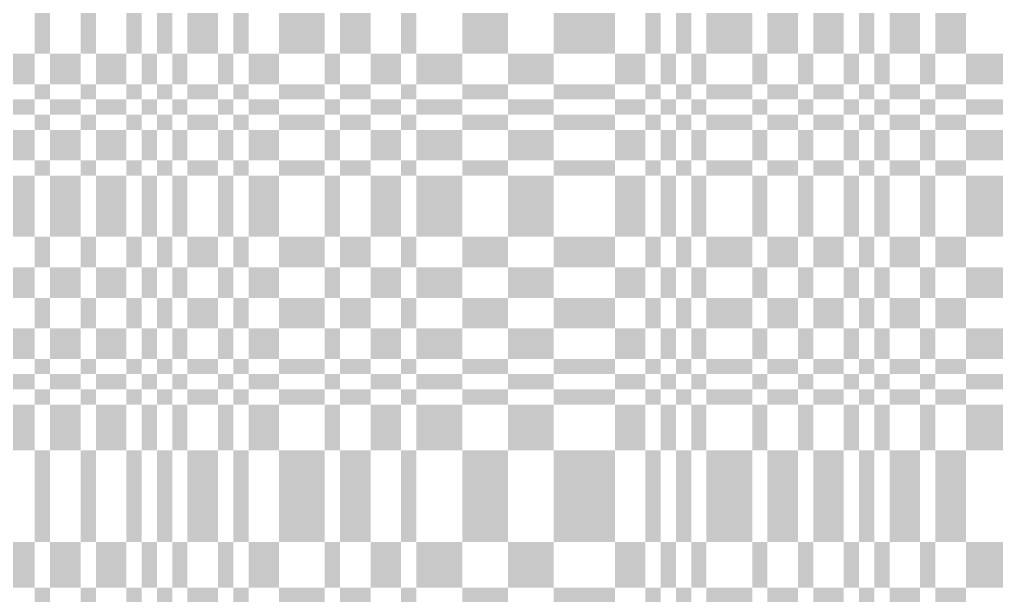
# Model space of a CAD drawing. Extents: x 0 to 10, y 0 to 10.
# Drawn here: x 6.22 to 7.5, y 7.47 to 8.225 of the extents above; entities that cross this region are included whole.
import ezdxf

# ---------------------------------------------------------------- set-up
doc = ezdxf.new("R2010")
doc.units = 0
doc.header["$MEASUREMENT"] = 0
doc.layers.add('CHROME', color=7, linetype='Continuous')

msp = doc.modelspace()

# ---------------------------------------------------------------- linework, layer by layer
at = {"layer": 'CHROME'}
for points in [[(6.24, 8.18), (6.26, 8.18), (6.24, 8.24), (6.26, 8.24)], [(6.3, 8.18), (6.32, 8.18), (6.3, 8.24), (6.32, 8.24)], [(6.36, 8.18), (6.38, 8.18), (6.36, 8.24), (6.38, 8.24)], [(6.4, 8.18), (6.42, 8.18), (6.4, 8.24), (6.42, 8.24)], [(6.44, 8.18), (6.48, 8.18), (6.44, 8.24), (6.48, 8.24)], [(6.5, 8.18), (6.52, 8.18), (6.5, 8.24), (6.52, 8.24)], [(6.56, 8.18), (6.62, 8.18), (6.56, 8.24), (6.62, 8.24)], [(6.64, 8.18), (6.68, 8.18), (6.64, 8.24), (6.68, 8.24)], [(6.72, 8.18), (6.74, 8.18), (6.72, 8.24), (6.74, 8.24)], [(6.8, 8.18), (6.86, 8.18), (6.8, 8.24), (6.86, 8.24)], [(6.92, 8.18), (7, 8.18), (6.92, 8.24), (7, 8.24)], [(7.04, 8.18), (7.06, 8.18), (7.04, 8.24), (7.06, 8.24)], [(7.08, 8.18), (7.1, 8.18), (7.08, 8.24), (7.1, 8.24)], [(7.12, 8.18), (7.18, 8.18), (7.12, 8.24), (7.18, 8.24)], [(7.2, 8.18), (7.24, 8.18), (7.2, 8.24), (7.24, 8.24)], [(7.26, 8.18), (7.3, 8.18), (7.26, 8.24), (7.3, 8.24)], [(7.32, 8.18), (7.34, 8.18), (7.32, 8.24), (7.34, 8.24)], [(7.36, 8.18), (7.4, 8.18), (7.36, 8.24), (7.4, 8.24)], [(7.42, 8.18), (7.46, 8.18), (7.42, 8.24), (7.46, 8.24)], [(6.2, 8.14), (6.24, 8.14), (6.2, 8.18), (6.24, 8.18)], [(6.26, 8.14), (6.3, 8.14), (6.26, 8.18), (6.3, 8.18)], [(6.32, 8.14), (6.36, 8.14), (6.32, 8.18), (6.36, 8.18)], [(6.38, 8.14), (6.4, 8.14), (6.38, 8.18), (6.4, 8.18)], [(6.42, 8.14), (6.44, 8.14), (6.42, 8.18), (6.44, 8.18)], [(6.48, 8.14), (6.5, 8.14), (6.48, 8.18), (6.5, 8.18)], [(6.52, 8.14), (6.56, 8.14), (6.52, 8.18), (6.56, 8.18)], [(6.62, 8.14), (6.64, 8.14), (6.62, 8.18), (6.64, 8.18)], [(6.68, 8.14), (6.72, 8.14), (6.68, 8.18), (6.72, 8.18)], [(6.74, 8.14), (6.8, 8.14), (6.74, 8.18), (6.8, 8.18)], [(6.86, 8.14), (6.92, 8.14), (6.86, 8.18), (6.92, 8.18)], [(7, 8.14), (7.04, 8.14), (7, 8.18), (7.04, 8.18)], [(7.06, 8.14), (7.08, 8.14), (7.06, 8.18), (7.08, 8.18)], [(7.1, 8.14), (7.12, 8.14), (7.1, 8.18), (7.12, 8.18)], [(7.18, 8.14), (7.2, 8.14), (7.18, 8.18), (7.2, 8.18)], [(7.24, 8.14), (7.26, 8.14), (7.24, 8.18), (7.26, 8.18)], [(7.3, 8.14), (7.32, 8.14), (7.3, 8.18), (7.32, 8.18)], [(7.34, 8.14), (7.36, 8.14), (7.34, 8.18), (7.36, 8.18)], [(7.4, 8.14), (7.42, 8.14), (7.4, 8.18), (7.42, 8.18)], [(7.46, 8.14), (7.54, 8.14), (7.46, 8.18), (7.54, 8.18)], [(6.24, 8.12), (6.26, 8.12), (6.24, 8.14), (6.26, 8.14)], [(6.3, 8.12), (6.32, 8.12), (6.3, 8.14), (6.32, 8.14)], [(6.36, 8.12), (6.38, 8.12), (6.36, 8.14), (6.38, 8.14)], [(6.4, 8.12), (6.42, 8.12), (6.4, 8.14), (6.42, 8.14)], [(6.44, 8.12), (6.48, 8.12), (6.44, 8.14), (6.48, 8.14)], [(6.5, 8.12), (6.52, 8.12), (6.5, 8.14), (6.52, 8.14)], [(6.56, 8.12), (6.62, 8.12), (6.56, 8.14), (6.62, 8.14)], [(6.64, 8.12), (6.68, 8.12), (6.64, 8.14), (6.68, 8.14)], [(6.72, 8.12), (6.74, 8.12), (6.72, 8.14), (6.74, 8.14)], [(6.8, 8.12), (6.86, 8.12), (6.8, 8.14), (6.86, 8.14)], [(6.92, 8.12), (7, 8.12), (6.92, 8.14), (7, 8.14)], [(7.04, 8.12), (7.06, 8.12), (7.04, 8.14), (7.06, 8.14)], [(7.08, 8.12), (7.1, 8.12), (7.08, 8.14), (7.1, 8.14)], [(7.12, 8.12), (7.18, 8.12), (7.12, 8.14), (7.18, 8.14)], [(7.2, 8.12), (7.24, 8.12), (7.2, 8.14), (7.24, 8.14)], [(7.26, 8.12), (7.3, 8.12), (7.26, 8.14), (7.3, 8.14)], [(7.32, 8.12), (7.34, 8.12), (7.32, 8.14), (7.34, 8.14)], [(7.36, 8.12), (7.4, 8.12), (7.36, 8.14), (7.4, 8.14)], [(7.42, 8.12), (7.46, 8.12), (7.42, 8.14), (7.46, 8.14)], [(6.2, 8.1), (6.24, 8.1), (6.2, 8.12), (6.24, 8.12)], [(6.26, 8.1), (6.3, 8.1), (6.26, 8.12), (6.3, 8.12)], [(6.32, 8.1), (6.36, 8.1), (6.32, 8.12), (6.36, 8.12)], [(6.38, 8.1), (6.4, 8.1), (6.38, 8.12), (6.4, 8.12)], [(6.42, 8.1), (6.44, 8.1), (6.42, 8.12), (6.44, 8.12)], [(6.48, 8.1), (6.5, 8.1), (6.48, 8.12), (6.5, 8.12)], [(6.52, 8.1), (6.56, 8.1), (6.52, 8.12), (6.56, 8.12)], [(6.62, 8.1), (6.64, 8.1), (6.62, 8.12), (6.64, 8.12)], [(6.68, 8.1), (6.72, 8.1), (6.68, 8.12), (6.72, 8.12)], [(6.74, 8.1), (6.8, 8.1), (6.74, 8.12), (6.8, 8.12)], [(6.86, 8.1), (6.92, 8.1), (6.86, 8.12), (6.92, 8.12)], [(7, 8.1), (7.04, 8.1), (7, 8.12), (7.04, 8.12)], [(7.06, 8.1), (7.08, 8.1), (7.06, 8.12), (7.08, 8.12)], [(7.1, 8.1), (7.12, 8.1), (7.1, 8.12), (7.12, 8.12)], [(7.18, 8.1), (7.2, 8.1), (7.18, 8.12), (7.2, 8.12)], [(7.24, 8.1), (7.26, 8.1), (7.24, 8.12), (7.26, 8.12)], [(7.3, 8.1), (7.32, 8.1), (7.3, 8.12), (7.32, 8.12)], [(7.34, 8.1), (7.36, 8.1), (7.34, 8.12), (7.36, 8.12)], [(7.4, 8.1), (7.42, 8.1), (7.4, 8.12), (7.42, 8.12)], [(7.46, 8.1), (7.54, 8.1), (7.46, 8.12), (7.54, 8.12)], [(6.24, 8.08), (6.26, 8.08), (6.24, 8.1), (6.26, 8.1)], [(6.3, 8.08), (6.32, 8.08), (6.3, 8.1), (6.32, 8.1)], [(6.36, 8.08), (6.38, 8.08), (6.36, 8.1), (6.38, 8.1)], [(6.4, 8.08), (6.42, 8.08), (6.4, 8.1), (6.42, 8.1)], [(6.44, 8.08), (6.48, 8.08), (6.44, 8.1), (6.48, 8.1)], [(6.5, 8.08), (6.52, 8.08), (6.5, 8.1), (6.52, 8.1)], [(6.56, 8.08), (6.62, 8.08), (6.56, 8.1), (6.62, 8.1)], [(6.64, 8.08), (6.68, 8.08), (6.64, 8.1), (6.68, 8.1)], [(6.72, 8.08), (6.74, 8.08), (6.72, 8.1), (6.74, 8.1)], [(6.8, 8.08), (6.86, 8.08), (6.8, 8.1), (6.86, 8.1)], [(6.92, 8.08), (7, 8.08), (6.92, 8.1), (7, 8.1)], [(7.04, 8.08), (7.06, 8.08), (7.04, 8.1), (7.06, 8.1)], [(7.08, 8.08), (7.1, 8.08), (7.08, 8.1), (7.1, 8.1)], [(7.12, 8.08), (7.18, 8.08), (7.12, 8.1), (7.18, 8.1)], [(7.2, 8.08), (7.24, 8.08), (7.2, 8.1), (7.24, 8.1)], [(7.26, 8.08), (7.3, 8.08), (7.26, 8.1), (7.3, 8.1)], [(7.32, 8.08), (7.34, 8.08), (7.32, 8.1), (7.34, 8.1)], [(7.36, 8.08), (7.4, 8.08), (7.36, 8.1), (7.4, 8.1)], [(7.42, 8.08), (7.46, 8.08), (7.42, 8.1), (7.46, 8.1)], [(6.2, 8.04), (6.24, 8.04), (6.2, 8.08), (6.24, 8.08)], [(6.26, 8.04), (6.3, 8.04), (6.26, 8.08), (6.3, 8.08)], [(6.32, 8.04), (6.36, 8.04), (6.32, 8.08), (6.36, 8.08)], [(6.38, 8.04), (6.4, 8.04), (6.38, 8.08), (6.4, 8.08)], [(6.42, 8.04), (6.44, 8.04), (6.42, 8.08), (6.44, 8.08)], [(6.48, 8.04), (6.5, 8.04), (6.48, 8.08), (6.5, 8.08)], [(6.52, 8.04), (6.56, 8.04), (6.52, 8.08), (6.56, 8.08)], [(6.62, 8.04), (6.64, 8.04), (6.62, 8.08), (6.64, 8.08)], [(6.68, 8.04), (6.72, 8.04), (6.68, 8.08), (6.72, 8.08)], [(6.74, 8.04), (6.8, 8.04), (6.74, 8.08), (6.8, 8.08)], [(6.86, 8.04), (6.92, 8.04), (6.86, 8.08), (6.92, 8.08)], [(7, 8.04), (7.04, 8.04), (7, 8.08), (7.04, 8.08)], [(7.06, 8.04), (7.08, 8.04), (7.06, 8.08), (7.08, 8.08)], [(7.1, 8.04), (7.12, 8.04), (7.1, 8.08), (7.12, 8.08)], [(7.18, 8.04), (7.2, 8.04), (7.18, 8.08), (7.2, 8.08)], [(7.24, 8.04), (7.26, 8.04), (7.24, 8.08), (7.26, 8.08)], [(7.3, 8.04), (7.32, 8.04), (7.3, 8.08), (7.32, 8.08)], [(7.34, 8.04), (7.36, 8.04), (7.34, 8.08), (7.36, 8.08)], [(7.4, 8.04), (7.42, 8.04), (7.4, 8.08), (7.42, 8.08)], [(7.46, 8.04), (7.54, 8.04), (7.46, 8.08), (7.54, 8.08)], [(6.24, 8.02), (6.26, 8.02), (6.24, 8.04), (6.26, 8.04)], [(6.3, 8.02), (6.32, 8.02), (6.3, 8.04), (6.32, 8.04)], [(6.36, 8.02), (6.38, 8.02), (6.36, 8.04), (6.38, 8.04)], [(6.4, 8.02), (6.42, 8.02), (6.4, 8.04), (6.42, 8.04)], [(6.44, 8.02), (6.48, 8.02), (6.44, 8.04), (6.48, 8.04)], [(6.5, 8.02), (6.52, 8.02), (6.5, 8.04), (6.52, 8.04)], [(6.56, 8.02), (6.62, 8.02), (6.56, 8.04), (6.62, 8.04)], [(6.64, 8.02), (6.68, 8.02), (6.64, 8.04), (6.68, 8.04)], [(6.72, 8.02), (6.74, 8.02), (6.72, 8.04), (6.74, 8.04)], [(6.8, 8.02), (6.86, 8.02), (6.8, 8.04), (6.86, 8.04)], [(6.92, 8.02), (7, 8.02), (6.92, 8.04), (7, 8.04)], [(7.04, 8.02), (7.06, 8.02), (7.04, 8.04), (7.06, 8.04)], [(7.08, 8.02), (7.1, 8.02), (7.08, 8.04), (7.1, 8.04)], [(7.12, 8.02), (7.18, 8.02), (7.12, 8.04), (7.18, 8.04)], [(7.2, 8.02), (7.24, 8.02), (7.2, 8.04), (7.24, 8.04)], [(7.26, 8.02), (7.3, 8.02), (7.26, 8.04), (7.3, 8.04)], [(7.32, 8.02), (7.34, 8.02), (7.32, 8.04), (7.34, 8.04)], [(7.36, 8.02), (7.4, 8.02), (7.36, 8.04), (7.4, 8.04)], [(7.42, 8.02), (7.46, 8.02), (7.42, 8.04), (7.46, 8.04)], [(6.2, 7.94), (6.24, 7.94), (6.2, 8.02), (6.24, 8.02)], [(6.26, 7.94), (6.3, 7.94), (6.26, 8.02), (6.3, 8.02)], [(6.32, 7.94), (6.36, 7.94), (6.32, 8.02), (6.36, 8.02)], [(6.38, 7.94), (6.4, 7.94), (6.38, 8.02), (6.4, 8.02)], [(6.42, 7.94), (6.44, 7.94), (6.42, 8.02), (6.44, 8.02)], [(6.48, 7.94), (6.5, 7.94), (6.48, 8.02), (6.5, 8.02)], [(6.52, 7.94), (6.56, 7.94), (6.52, 8.02), (6.56, 8.02)], [(6.62, 7.94), (6.64, 7.94), (6.62, 8.02), (6.64, 8.02)], [(6.68, 7.94), (6.72, 7.94), (6.68, 8.02), (6.72, 8.02)], [(6.74, 7.94), (6.8, 7.94), (6.74, 8.02), (6.8, 8.02)], [(6.86, 7.94), (6.92, 7.94), (6.86, 8.02), (6.92, 8.02)], [(7, 7.94), (7.04, 7.94), (7, 8.02), (7.04, 8.02)], [(7.06, 7.94), (7.08, 7.94), (7.06, 8.02), (7.08, 8.02)], [(7.1, 7.94), (7.12, 7.94), (7.1, 8.02), (7.12, 8.02)], [(7.18, 7.94), (7.2, 7.94), (7.18, 8.02), (7.2, 8.02)], [(7.24, 7.94), (7.26, 7.94), (7.24, 8.02), (7.26, 8.02)], [(7.3, 7.94), (7.32, 7.94), (7.3, 8.02), (7.32, 8.02)], [(7.34, 7.94), (7.36, 7.94), (7.34, 8.02), (7.36, 8.02)], [(7.4, 7.94), (7.42, 7.94), (7.4, 8.02), (7.42, 8.02)], [(7.46, 7.94), (7.54, 7.94), (7.46, 8.02), (7.54, 8.02)], [(6.24, 7.9), (6.26, 7.9), (6.24, 7.94), (6.26, 7.94)], [(6.3, 7.9), (6.32, 7.9), (6.3, 7.94), (6.32, 7.94)], [(6.36, 7.9), (6.38, 7.9), (6.36, 7.94), (6.38, 7.94)], [(6.4, 7.9), (6.42, 7.9), (6.4, 7.94), (6.42, 7.94)], [(6.44, 7.9), (6.48, 7.9), (6.44, 7.94), (6.48, 7.94)], [(6.5, 7.9), (6.52, 7.9), (6.5, 7.94), (6.52, 7.94)], [(6.56, 7.9), (6.62, 7.9), (6.56, 7.94), (6.62, 7.94)], [(6.64, 7.9), (6.68, 7.9), (6.64, 7.94), (6.68, 7.94)], [(6.72, 7.9), (6.74, 7.9), (6.72, 7.94), (6.74, 7.94)], [(6.8, 7.9), (6.86, 7.9), (6.8, 7.94), (6.86, 7.94)], [(6.92, 7.9), (7, 7.9), (6.92, 7.94), (7, 7.94)], [(7.04, 7.9), (7.06, 7.9), (7.04, 7.94), (7.06, 7.94)], [(7.08, 7.9), (7.1, 7.9), (7.08, 7.94), (7.1, 7.94)], [(7.12, 7.9), (7.18, 7.9), (7.12, 7.94), (7.18, 7.94)], [(7.2, 7.9), (7.24, 7.9), (7.2, 7.94), (7.24, 7.94)], [(7.26, 7.9), (7.3, 7.9), (7.26, 7.94), (7.3, 7.94)], [(7.32, 7.9), (7.34, 7.9), (7.32, 7.94), (7.34, 7.94)], [(7.36, 7.9), (7.4, 7.9), (7.36, 7.94), (7.4, 7.94)], [(7.42, 7.9), (7.46, 7.9), (7.42, 7.94), (7.46, 7.94)], [(6.2, 7.86), (6.24, 7.86), (6.2, 7.9), (6.24, 7.9)], [(6.26, 7.86), (6.3, 7.86), (6.26, 7.9), (6.3, 7.9)], [(6.32, 7.86), (6.36, 7.86), (6.32, 7.9), (6.36, 7.9)], [(6.38, 7.86), (6.4, 7.86), (6.38, 7.9), (6.4, 7.9)], [(6.42, 7.86), (6.44, 7.86), (6.42, 7.9), (6.44, 7.9)], [(6.48, 7.86), (6.5, 7.86), (6.48, 7.9), (6.5, 7.9)], [(6.52, 7.86), (6.56, 7.86), (6.52, 7.9), (6.56, 7.9)], [(6.62, 7.86), (6.64, 7.86), (6.62, 7.9), (6.64, 7.9)], [(6.68, 7.86), (6.72, 7.86), (6.68, 7.9), (6.72, 7.9)], [(6.74, 7.86), (6.8, 7.86), (6.74, 7.9), (6.8, 7.9)], [(6.86, 7.86), (6.92, 7.86), (6.86, 7.9), (6.92, 7.9)], [(7, 7.86), (7.04, 7.86), (7, 7.9), (7.04, 7.9)], [(7.06, 7.86), (7.08, 7.86), (7.06, 7.9), (7.08, 7.9)], [(7.1, 7.86), (7.12, 7.86), (7.1, 7.9), (7.12, 7.9)], [(7.18, 7.86), (7.2, 7.86), (7.18, 7.9), (7.2, 7.9)], [(7.24, 7.86), (7.26, 7.86), (7.24, 7.9), (7.26, 7.9)], [(7.3, 7.86), (7.32, 7.86), (7.3, 7.9), (7.32, 7.9)], [(7.34, 7.86), (7.36, 7.86), (7.34, 7.9), (7.36, 7.9)], [(7.4, 7.86), (7.42, 7.86), (7.4, 7.9), (7.42, 7.9)], [(7.46, 7.86), (7.54, 7.86), (7.46, 7.9), (7.54, 7.9)], [(6.24, 7.82), (6.26, 7.82), (6.24, 7.86), (6.26, 7.86)], [(6.3, 7.82), (6.32, 7.82), (6.3, 7.86), (6.32, 7.86)], [(6.36, 7.82), (6.38, 7.82), (6.36, 7.86), (6.38, 7.86)], [(6.4, 7.82), (6.42, 7.82), (6.4, 7.86), (6.42, 7.86)], [(6.44, 7.82), (6.48, 7.82), (6.44, 7.86), (6.48, 7.86)], [(6.5, 7.82), (6.52, 7.82), (6.5, 7.86), (6.52, 7.86)], [(6.56, 7.82), (6.62, 7.82), (6.56, 7.86), (6.62, 7.86)], [(6.64, 7.82), (6.68, 7.82), (6.64, 7.86), (6.68, 7.86)], [(6.72, 7.82), (6.74, 7.82), (6.72, 7.86), (6.74, 7.86)], [(6.8, 7.82), (6.86, 7.82), (6.8, 7.86), (6.86, 7.86)], [(6.92, 7.82), (7, 7.82), (6.92, 7.86), (7, 7.86)], [(7.04, 7.82), (7.06, 7.82), (7.04, 7.86), (7.06, 7.86)], [(7.08, 7.82), (7.1, 7.82), (7.08, 7.86), (7.1, 7.86)], [(7.12, 7.82), (7.18, 7.82), (7.12, 7.86), (7.18, 7.86)], [(7.2, 7.82), (7.24, 7.82), (7.2, 7.86), (7.24, 7.86)], [(7.26, 7.82), (7.3, 7.82), (7.26, 7.86), (7.3, 7.86)], [(7.32, 7.82), (7.34, 7.82), (7.32, 7.86), (7.34, 7.86)], [(7.36, 7.82), (7.4, 7.82), (7.36, 7.86), (7.4, 7.86)], [(7.42, 7.82), (7.46, 7.82), (7.42, 7.86), (7.46, 7.86)], [(6.2, 7.78), (6.24, 7.78), (6.2, 7.82), (6.24, 7.82)], [(6.26, 7.78), (6.3, 7.78), (6.26, 7.82), (6.3, 7.82)], [(6.32, 7.78), (6.36, 7.78), (6.32, 7.82), (6.36, 7.82)], [(6.38, 7.78), (6.4, 7.78), (6.38, 7.82), (6.4, 7.82)], [(6.42, 7.78), (6.44, 7.78), (6.42, 7.82), (6.44, 7.82)], [(6.48, 7.78), (6.5, 7.78), (6.48, 7.82), (6.5, 7.82)], [(6.52, 7.78), (6.56, 7.78), (6.52, 7.82), (6.56, 7.82)], [(6.62, 7.78), (6.64, 7.78), (6.62, 7.82), (6.64, 7.82)], [(6.68, 7.78), (6.72, 7.78), (6.68, 7.82), (6.72, 7.82)], [(6.74, 7.78), (6.8, 7.78), (6.74, 7.82), (6.8, 7.82)], [(6.86, 7.78), (6.92, 7.78), (6.86, 7.82), (6.92, 7.82)], [(7, 7.78), (7.04, 7.78), (7, 7.82), (7.04, 7.82)], [(7.06, 7.78), (7.08, 7.78), (7.06, 7.82), (7.08, 7.82)], [(7.1, 7.78), (7.12, 7.78), (7.1, 7.82), (7.12, 7.82)], [(7.18, 7.78), (7.2, 7.78), (7.18, 7.82), (7.2, 7.82)], [(7.24, 7.78), (7.26, 7.78), (7.24, 7.82), (7.26, 7.82)], [(7.3, 7.78), (7.32, 7.78), (7.3, 7.82), (7.32, 7.82)], [(7.34, 7.78), (7.36, 7.78), (7.34, 7.82), (7.36, 7.82)], [(7.4, 7.78), (7.42, 7.78), (7.4, 7.82), (7.42, 7.82)], [(7.46, 7.78), (7.54, 7.78), (7.46, 7.82), (7.54, 7.82)], [(6.24, 7.76), (6.26, 7.76), (6.24, 7.78), (6.26, 7.78)], [(6.3, 7.76), (6.32, 7.76), (6.3, 7.78), (6.32, 7.78)], [(6.36, 7.76), (6.38, 7.76), (6.36, 7.78), (6.38, 7.78)], [(6.4, 7.76), (6.42, 7.76), (6.4, 7.78), (6.42, 7.78)], [(6.44, 7.76), (6.48, 7.76), (6.44, 7.78), (6.48, 7.78)], [(6.5, 7.76), (6.52, 7.76), (6.5, 7.78), (6.52, 7.78)], [(6.56, 7.76), (6.62, 7.76), (6.56, 7.78), (6.62, 7.78)], [(6.64, 7.76), (6.68, 7.76), (6.64, 7.78), (6.68, 7.78)], [(6.72, 7.76), (6.74, 7.76), (6.72, 7.78), (6.74, 7.78)], [(6.8, 7.76), (6.86, 7.76), (6.8, 7.78), (6.86, 7.78)], [(6.92, 7.76), (7, 7.76), (6.92, 7.78), (7, 7.78)], [(7.04, 7.76), (7.06, 7.76), (7.04, 7.78), (7.06, 7.78)], [(7.08, 7.76), (7.1, 7.76), (7.08, 7.78), (7.1, 7.78)], [(7.12, 7.76), (7.18, 7.76), (7.12, 7.78), (7.18, 7.78)], [(7.2, 7.76), (7.24, 7.76), (7.2, 7.78), (7.24, 7.78)], [(7.26, 7.76), (7.3, 7.76), (7.26, 7.78), (7.3, 7.78)], [(7.32, 7.76), (7.34, 7.76), (7.32, 7.78), (7.34, 7.78)], [(7.36, 7.76), (7.4, 7.76), (7.36, 7.78), (7.4, 7.78)], [(7.42, 7.76), (7.46, 7.76), (7.42, 7.78), (7.46, 7.78)], [(6.2, 7.74), (6.24, 7.74), (6.2, 7.76), (6.24, 7.76)], [(6.26, 7.74), (6.3, 7.74), (6.26, 7.76), (6.3, 7.76)], [(6.32, 7.74), (6.36, 7.74), (6.32, 7.76), (6.36, 7.76)], [(6.38, 7.74), (6.4, 7.74), (6.38, 7.76), (6.4, 7.76)], [(6.42, 7.74), (6.44, 7.74), (6.42, 7.76), (6.44, 7.76)], [(6.48, 7.74), (6.5, 7.74), (6.48, 7.76), (6.5, 7.76)], [(6.52, 7.74), (6.56, 7.74), (6.52, 7.76), (6.56, 7.76)], [(6.62, 7.74), (6.64, 7.74), (6.62, 7.76), (6.64, 7.76)], [(6.68, 7.74), (6.72, 7.74), (6.68, 7.76), (6.72, 7.76)], [(6.74, 7.74), (6.8, 7.74), (6.74, 7.76), (6.8, 7.76)], [(6.86, 7.74), (6.92, 7.74), (6.86, 7.76), (6.92, 7.76)], [(7, 7.74), (7.04, 7.74), (7, 7.76), (7.04, 7.76)], [(7.06, 7.74), (7.08, 7.74), (7.06, 7.76), (7.08, 7.76)], [(7.1, 7.74), (7.12, 7.74), (7.1, 7.76), (7.12, 7.76)], [(7.18, 7.74), (7.2, 7.74), (7.18, 7.76), (7.2, 7.76)], [(7.24, 7.74), (7.26, 7.74), (7.24, 7.76), (7.26, 7.76)], [(7.3, 7.74), (7.32, 7.74), (7.3, 7.76), (7.32, 7.76)], [(7.34, 7.74), (7.36, 7.74), (7.34, 7.76), (7.36, 7.76)], [(7.4, 7.74), (7.42, 7.74), (7.4, 7.76), (7.42, 7.76)], [(7.46, 7.74), (7.54, 7.74), (7.46, 7.76), (7.54, 7.76)], [(6.24, 7.72), (6.26, 7.72), (6.24, 7.74), (6.26, 7.74)], [(6.3, 7.72), (6.32, 7.72), (6.3, 7.74), (6.32, 7.74)], [(6.36, 7.72), (6.38, 7.72), (6.36, 7.74), (6.38, 7.74)], [(6.4, 7.72), (6.42, 7.72), (6.4, 7.74), (6.42, 7.74)], [(6.44, 7.72), (6.48, 7.72), (6.44, 7.74), (6.48, 7.74)], [(6.5, 7.72), (6.52, 7.72), (6.5, 7.74), (6.52, 7.74)], [(6.56, 7.72), (6.62, 7.72), (6.56, 7.74), (6.62, 7.74)], [(6.64, 7.72), (6.68, 7.72), (6.64, 7.74), (6.68, 7.74)], [(6.72, 7.72), (6.74, 7.72), (6.72, 7.74), (6.74, 7.74)], [(6.8, 7.72), (6.86, 7.72), (6.8, 7.74), (6.86, 7.74)], [(6.92, 7.72), (7, 7.72), (6.92, 7.74), (7, 7.74)], [(7.04, 7.72), (7.06, 7.72), (7.04, 7.74), (7.06, 7.74)], [(7.08, 7.72), (7.1, 7.72), (7.08, 7.74), (7.1, 7.74)], [(7.12, 7.72), (7.18, 7.72), (7.12, 7.74), (7.18, 7.74)], [(7.2, 7.72), (7.24, 7.72), (7.2, 7.74), (7.24, 7.74)], [(7.26, 7.72), (7.3, 7.72), (7.26, 7.74), (7.3, 7.74)], [(7.32, 7.72), (7.34, 7.72), (7.32, 7.74), (7.34, 7.74)], [(7.36, 7.72), (7.4, 7.72), (7.36, 7.74), (7.4, 7.74)], [(7.42, 7.72), (7.46, 7.72), (7.42, 7.74), (7.46, 7.74)], [(6.2, 7.66), (6.24, 7.66), (6.2, 7.72), (6.24, 7.72)], [(6.26, 7.66), (6.3, 7.66), (6.26, 7.72), (6.3, 7.72)], [(6.32, 7.66), (6.36, 7.66), (6.32, 7.72), (6.36, 7.72)], [(6.38, 7.66), (6.4, 7.66), (6.38, 7.72), (6.4, 7.72)], [(6.42, 7.66), (6.44, 7.66), (6.42, 7.72), (6.44, 7.72)], [(6.48, 7.66), (6.5, 7.66), (6.48, 7.72), (6.5, 7.72)], [(6.52, 7.66), (6.56, 7.66), (6.52, 7.72), (6.56, 7.72)], [(6.62, 7.66), (6.64, 7.66), (6.62, 7.72), (6.64, 7.72)], [(6.68, 7.66), (6.72, 7.66), (6.68, 7.72), (6.72, 7.72)], [(6.74, 7.66), (6.8, 7.66), (6.74, 7.72), (6.8, 7.72)], [(6.86, 7.66), (6.92, 7.66), (6.86, 7.72), (6.92, 7.72)], [(7, 7.66), (7.04, 7.66), (7, 7.72), (7.04, 7.72)], [(7.06, 7.66), (7.08, 7.66), (7.06, 7.72), (7.08, 7.72)], [(7.1, 7.66), (7.12, 7.66), (7.1, 7.72), (7.12, 7.72)], [(7.18, 7.66), (7.2, 7.66), (7.18, 7.72), (7.2, 7.72)], [(7.24, 7.66), (7.26, 7.66), (7.24, 7.72), (7.26, 7.72)], [(7.3, 7.66), (7.32, 7.66), (7.3, 7.72), (7.32, 7.72)], [(7.34, 7.66), (7.36, 7.66), (7.34, 7.72), (7.36, 7.72)], [(7.4, 7.66), (7.42, 7.66), (7.4, 7.72), (7.42, 7.72)], [(7.46, 7.66), (7.54, 7.66), (7.46, 7.72), (7.54, 7.72)], [(6.24, 7.54), (6.26, 7.54), (6.24, 7.66), (6.26, 7.66)], [(6.3, 7.54), (6.32, 7.54), (6.3, 7.66), (6.32, 7.66)], [(6.36, 7.54), (6.38, 7.54), (6.36, 7.66), (6.38, 7.66)], [(6.4, 7.54), (6.42, 7.54), (6.4, 7.66), (6.42, 7.66)], [(6.44, 7.54), (6.48, 7.54), (6.44, 7.66), (6.48, 7.66)], [(6.5, 7.54), (6.52, 7.54), (6.5, 7.66), (6.52, 7.66)], [(6.56, 7.54), (6.62, 7.54), (6.56, 7.66), (6.62, 7.66)], [(6.64, 7.54), (6.68, 7.54), (6.64, 7.66), (6.68, 7.66)], [(6.72, 7.54), (6.74, 7.54), (6.72, 7.66), (6.74, 7.66)], [(6.8, 7.54), (6.86, 7.54), (6.8, 7.66), (6.86, 7.66)], [(6.92, 7.54), (7, 7.54), (6.92, 7.66), (7, 7.66)], [(7.04, 7.54), (7.06, 7.54), (7.04, 7.66), (7.06, 7.66)], [(7.08, 7.54), (7.1, 7.54), (7.08, 7.66), (7.1, 7.66)], [(7.12, 7.54), (7.18, 7.54), (7.12, 7.66), (7.18, 7.66)], [(7.2, 7.54), (7.24, 7.54), (7.2, 7.66), (7.24, 7.66)], [(7.26, 7.54), (7.3, 7.54), (7.26, 7.66), (7.3, 7.66)], [(7.32, 7.54), (7.34, 7.54), (7.32, 7.66), (7.34, 7.66)], [(7.36, 7.54), (7.4, 7.54), (7.36, 7.66), (7.4, 7.66)], [(7.42, 7.54), (7.46, 7.54), (7.42, 7.66), (7.46, 7.66)], [(6.2, 7.48), (6.24, 7.48), (6.2, 7.54), (6.24, 7.54)], [(6.26, 7.48), (6.3, 7.48), (6.26, 7.54), (6.3, 7.54)], [(6.32, 7.48), (6.36, 7.48), (6.32, 7.54), (6.36, 7.54)], [(6.38, 7.48), (6.4, 7.48), (6.38, 7.54), (6.4, 7.54)], [(6.42, 7.48), (6.44, 7.48), (6.42, 7.54), (6.44, 7.54)], [(6.48, 7.48), (6.5, 7.48), (6.48, 7.54), (6.5, 7.54)], [(6.52, 7.48), (6.56, 7.48), (6.52, 7.54), (6.56, 7.54)], [(6.62, 7.48), (6.64, 7.48), (6.62, 7.54), (6.64, 7.54)], [(6.68, 7.48), (6.72, 7.48), (6.68, 7.54), (6.72, 7.54)], [(6.74, 7.48), (6.8, 7.48), (6.74, 7.54), (6.8, 7.54)], [(6.86, 7.48), (6.92, 7.48), (6.86, 7.54), (6.92, 7.54)], [(7, 7.48), (7.04, 7.48), (7, 7.54), (7.04, 7.54)], [(7.06, 7.48), (7.08, 7.48), (7.06, 7.54), (7.08, 7.54)], [(7.1, 7.48), (7.12, 7.48), (7.1, 7.54), (7.12, 7.54)], [(7.18, 7.48), (7.2, 7.48), (7.18, 7.54), (7.2, 7.54)], [(7.24, 7.48), (7.26, 7.48), (7.24, 7.54), (7.26, 7.54)], [(7.3, 7.48), (7.32, 7.48), (7.3, 7.54), (7.32, 7.54)], [(7.34, 7.48), (7.36, 7.48), (7.34, 7.54), (7.36, 7.54)], [(7.4, 7.48), (7.42, 7.48), (7.4, 7.54), (7.42, 7.54)], [(7.46, 7.48), (7.54, 7.48), (7.46, 7.54), (7.54, 7.54)], [(6.24, 7.46), (6.26, 7.46), (6.24, 7.48), (6.26, 7.48)], [(6.3, 7.46), (6.32, 7.46), (6.3, 7.48), (6.32, 7.48)], [(6.36, 7.46), (6.38, 7.46), (6.36, 7.48), (6.38, 7.48)], [(6.4, 7.46), (6.42, 7.46), (6.4, 7.48), (6.42, 7.48)], [(6.44, 7.46), (6.48, 7.46), (6.44, 7.48), (6.48, 7.48)], [(6.5, 7.46), (6.52, 7.46), (6.5, 7.48), (6.52, 7.48)], [(6.56, 7.46), (6.62, 7.46), (6.56, 7.48), (6.62, 7.48)], [(6.64, 7.46), (6.68, 7.46), (6.64, 7.48), (6.68, 7.48)], [(6.72, 7.46), (6.74, 7.46), (6.72, 7.48), (6.74, 7.48)], [(6.8, 7.46), (6.86, 7.46), (6.8, 7.48), (6.86, 7.48)], [(6.92, 7.46), (7, 7.46), (6.92, 7.48), (7, 7.48)], [(7.04, 7.46), (7.06, 7.46), (7.04, 7.48), (7.06, 7.48)], [(7.08, 7.46), (7.1, 7.46), (7.08, 7.48), (7.1, 7.48)], [(7.12, 7.46), (7.18, 7.46), (7.12, 7.48), (7.18, 7.48)], [(7.2, 7.46), (7.24, 7.46), (7.2, 7.48), (7.24, 7.48)], [(7.26, 7.46), (7.3, 7.46), (7.26, 7.48), (7.3, 7.48)], [(7.32, 7.46), (7.34, 7.46), (7.32, 7.48), (7.34, 7.48)], [(7.36, 7.46), (7.4, 7.46), (7.36, 7.48), (7.4, 7.48)], [(7.42, 7.46), (7.46, 7.46), (7.42, 7.48), (7.46, 7.48)]]:
    msp.add_solid(points, dxfattribs=at)

doc.saveas('drawing.dxf')
